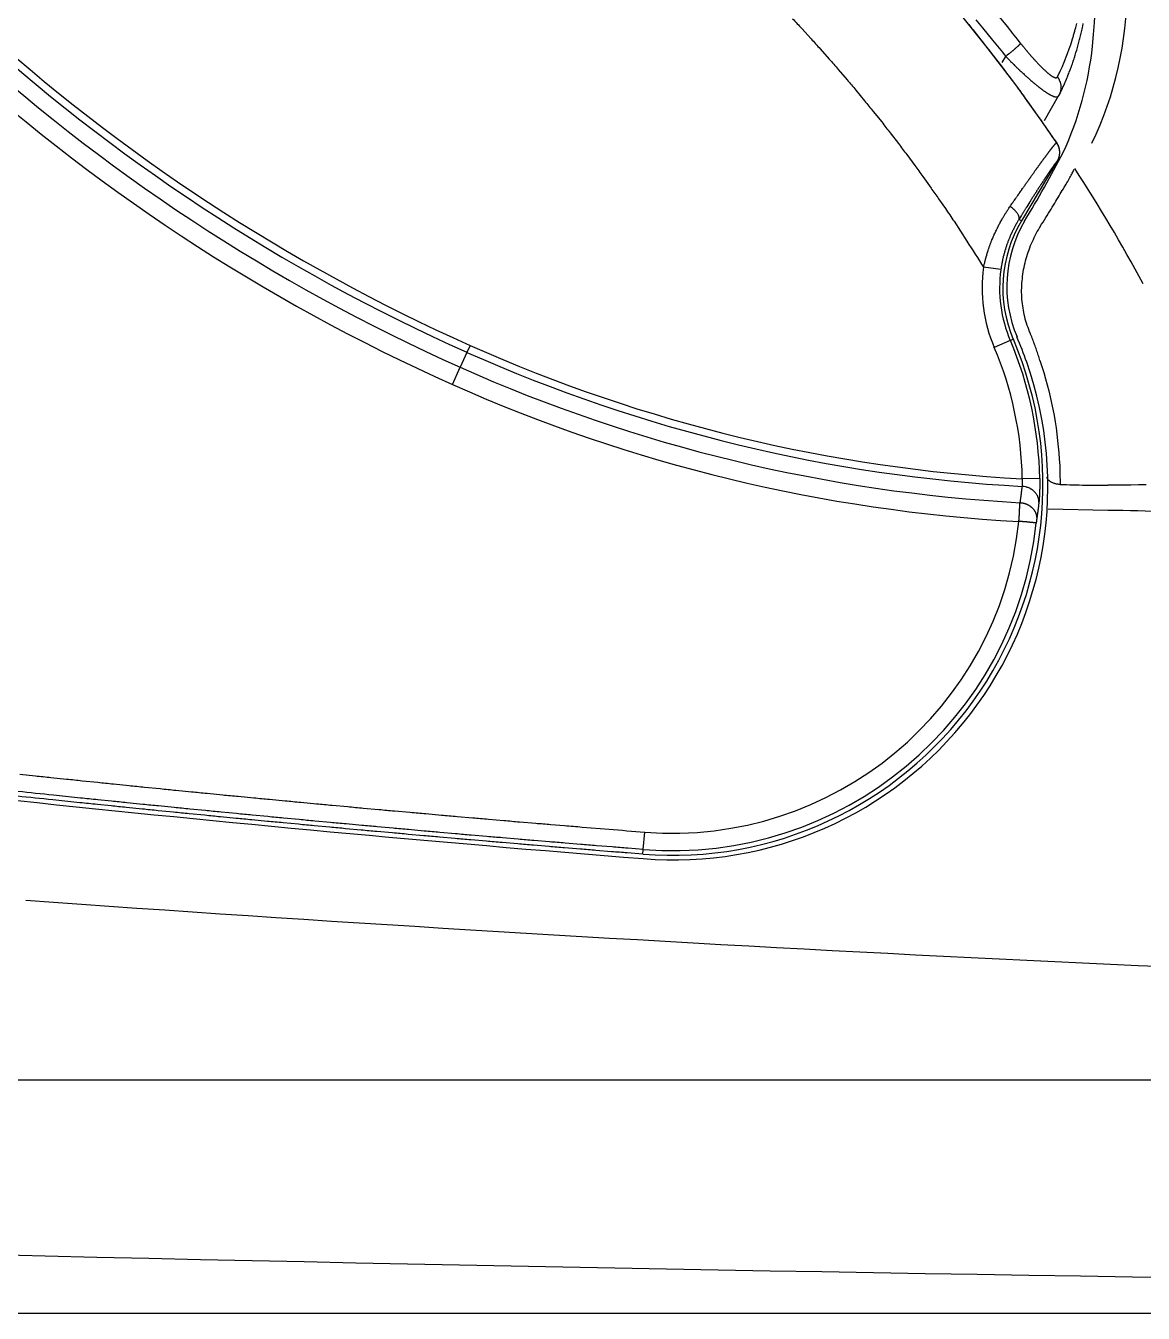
# Model space of a CAD drawing. Extents: x 938 to 1038, y 781 to 934.
# Drawn here: x 952.68 to 965.5, y 799.56 to 814.33 of the extents above; entities that cross this region are included whole.
import ezdxf

# ---------------------------------------------------------------- set-up
doc = ezdxf.new("R2010")
doc.units = 0
doc.header["$MEASUREMENT"] = 0
doc.layers.add('1', color=4, linetype='Continuous')
doc.layers.add('204', color=7, linetype='Continuous')

# ---------------------------------------------------------------- blocks, each defined once
blk = doc.blocks.new('LID')
at = {"layer": '204', "color": 4, "linetype": 'Continuous'}
for p, q in [((19.718, 42.369), (19.311, 41.689)), ((19.311, 41.689), (19.283, 41.705)), ((19.076, 41.129), (18.878, 41.156)), ((19.184, 40.316), (19, 40.237)), ((19.218, 40.33), (19.184, 40.316)), ((12.953, 40.181), (12.877, 40.01)), ((12.989, 40.26), (12.953, 40.181)), ((12.789, 39.812), (12.877, 40.01)), ((19.521, 38.735), (19.321, 38.732)), ((14.976, 34.481), (14.992, 34.681)), ((14.972, 34.427), (14.976, 34.481))]:
    blk.add_line(p, q, dxfattribs=at)
for points in [[(18.695, 43.953, -0.001971), (18.793, 43.833), (18.888, 43.712, -0.002032), (18.984, 43.589), (19.082, 43.462, -0.00184), (19.172, 43.342), (19.254, 43.234, -0.002596), (19.356, 43.093), (19.511, 42.873, -0.002184), (19.712, 42.585)], [(16.687, 44.006, -0.002172), (16.794, 43.892), (16.9, 43.776, -0.00217), (17.004, 43.66), (17.108, 43.543, -0.002169), (17.211, 43.425), (17.313, 43.306, -0.002169), (17.414, 43.186), (17.513, 43.065, -0.002167), (17.612, 42.944), (17.709, 42.822, -0.002173), (17.806, 42.698), (17.902, 42.574, -0.002156), (17.996, 42.449), (18.088, 42.324, -0.002223), (18.181, 42.197), (18.275, 42.065, -0.002011), (18.362, 41.941), (18.44, 41.829, -0.002833), (18.539, 41.683), (18.686, 41.455, -0.002383), (18.878, 41.156)], [(19.182, 41.854), (19.188, 41.863, -0.000057), (19.195, 41.872), (19.201, 41.882, -0.000057), (19.207, 41.891), (19.214, 41.9, -0.000059), (19.22, 41.909), (19.226, 41.918, -0.00006), (19.233, 41.927), (19.239, 41.936, -0.000062), (19.245, 41.945), (19.251, 41.954, -0.000063), (19.257, 41.963), (19.264, 41.971, -0.000065), (19.27, 41.98), (19.276, 41.989, -0.000066), (19.282, 41.998), (19.288, 42.006, -0.000068), (19.294, 42.015), (19.3, 42.024, -0.00007), (19.306, 42.032), (19.312, 42.041, -0.000072), (19.318, 42.049), (19.324, 42.058, -0.000074), (19.33, 42.066), (19.335, 42.075, -0.000076), (19.341, 42.083), (19.347, 42.091, -0.000079), (19.353, 42.099), (19.359, 42.108, -0.000081), (19.364, 42.116), (19.37, 42.124, -0.000084), (19.376, 42.132), (19.381, 42.14, -0.000087), (19.387, 42.148), (19.393, 42.156, -0.00009), (19.398, 42.163), (19.404, 42.171, -0.000093), (19.409, 42.179), (19.415, 42.187, -0.000096), (19.42, 42.194), (19.425, 42.202, -0.000099), (19.431, 42.209), (19.436, 42.217, -0.000103), (19.441, 42.224), (19.447, 42.232, -0.000107), (19.452, 42.239), (19.457, 42.246, -0.000111), (19.462, 42.254), (19.467, 42.261, -0.000116), (19.472, 42.268), (19.477, 42.275, -0.000121), (19.482, 42.282), (19.487, 42.289, -0.000126), (19.492, 42.296), (19.497, 42.302, -0.000131), (19.502, 42.309), (19.507, 42.316, -0.000138), (19.511, 42.322), (19.516, 42.329, -0.000145), (19.521, 42.335), (19.525, 42.342, -0.000151), (19.53, 42.348), (19.535, 42.354, -0.000158), (19.539, 42.36), (19.544, 42.367, -0.000166), (19.548, 42.373), (19.552, 42.379, -0.000174), (19.557, 42.385), (19.561, 42.39, -0.000183), (19.565, 42.396), (19.569, 42.402, -0.000193), (19.574, 42.408), (19.578, 42.413, -0.000204), (19.582, 42.419), (19.586, 42.424, -0.000216), (19.59, 42.43), (19.594, 42.435, -0.000229), (19.598, 42.44), (19.601, 42.445, -0.000244), (19.605, 42.45), (19.609, 42.455, -0.00026), (19.613, 42.46), (19.616, 42.465, -0.000278), (19.62, 42.47), (19.623, 42.474, -0.000299), (19.627, 42.479), (19.63, 42.483, -0.000322), (19.634, 42.488), (19.637, 42.492, -0.000347), (19.64, 42.496), (19.643, 42.501, -0.000374), (19.646, 42.505), (19.65, 42.509, -0.000404), (19.653, 42.513), (19.656, 42.516, -0.000438), (19.659, 42.52), (19.661, 42.524, -0.000478), (19.664, 42.528), (19.667, 42.531, -0.000523), (19.67, 42.534), (19.672, 42.538, -0.000575), (19.675, 42.541), (19.678, 42.544, -0.000636), (19.68, 42.547), (19.683, 42.55, -0.000708), (19.685, 42.553), (19.687, 42.556, -0.000795), (19.69, 42.559), (19.692, 42.561, -0.000892), (19.694, 42.564), (19.696, 42.566, -0.001042), (19.698, 42.569), (19.7, 42.571, -0.001105), (19.702, 42.573), (19.704, 42.575, -0.001704), (19.706, 42.577), (19.708, 42.581, -0.001935), (19.712, 42.585)], [(19.712, 42.585), (19.712, 42.585, -0.000098), (19.712, 42.585), (19.712, 42.585, -0.000098), (19.712, 42.585), (19.712, 42.585, -0.000095), (19.712, 42.585), (19.712, 42.585, -0.000093), (19.712, 42.585), (19.712, 42.585, -0.00009), (19.712, 42.585), (19.713, 42.585, -0.000088), (19.713, 42.585), (19.713, 42.585, -0.000085), (19.713, 42.585), (19.713, 42.585, -0.000082), (19.713, 42.585), (19.713, 42.585, -0.00008), (19.713, 42.585), (19.713, 42.585, -0.000077), (19.713, 42.585), (19.713, 42.585, -0.000075), (19.713, 42.585), (19.713, 42.585, -0.000072), (19.713, 42.585), (19.713, 42.585, -0.00007), (19.713, 42.585), (19.713, 42.585, -0.000067), (19.713, 42.586), (19.713, 42.586, -0.000064), (19.713, 42.586), (19.713, 42.586, -0.000063), (19.713, 42.586), (19.713, 42.586, -0.000055), (19.713, 42.586), (19.713, 42.586, -0.000073), (19.713, 42.586), (19.713, 42.586, -0.000058), (19.713, 42.586)], [(19.712, 42.585), (19.714, 42.581, -0.004648), (19.716, 42.578), (19.718, 42.575, -0.004559), (19.72, 42.572), (19.722, 42.569, -0.004644), (19.724, 42.565), (19.726, 42.562, -0.00468), (19.727, 42.559), (19.729, 42.555, -0.004725), (19.731, 42.552), (19.732, 42.548, -0.004765), (19.734, 42.544), (19.735, 42.541, -0.004804), (19.736, 42.537), (19.738, 42.533, -0.004835), (19.739, 42.53), (19.74, 42.526, -0.004879), (19.741, 42.522), (19.742, 42.518, -0.004864), (19.743, 42.514), (19.744, 42.511, -0.00504), (19.744, 42.507), (19.745, 42.503, -0.004578), (19.746, 42.499), (19.746, 42.495, -0.00648), (19.747, 42.491), (19.747, 42.484, -0.005471), (19.748, 42.475)], [(19.713, 42.586), (19.715, 42.583, -0.003747), (19.717, 42.581), (19.718, 42.578, -0.00376), (19.72, 42.576), (19.721, 42.573, -0.003734), (19.723, 42.571), (19.724, 42.568, -0.003718), (19.725, 42.566), (19.727, 42.563, -0.003701), (19.728, 42.56), (19.729, 42.558, -0.003687), (19.731, 42.555), (19.732, 42.552, -0.003673), (19.733, 42.55), (19.734, 42.547, -0.003662), (19.735, 42.544), (19.736, 42.541, -0.003652), (19.737, 42.539), (19.738, 42.536, -0.003644), (19.739, 42.533), (19.74, 42.53, -0.003637), (19.74, 42.527), (19.741, 42.525, -0.003633), (19.742, 42.522), (19.743, 42.519, -0.003628), (19.743, 42.516), (19.744, 42.513, -0.003637), (19.744, 42.51), (19.745, 42.507, -0.003607), (19.745, 42.504), (19.746, 42.502, -0.00372), (19.746, 42.499), (19.746, 42.496, -0.00337), (19.747, 42.493), (19.747, 42.49, -0.004766), (19.747, 42.487), (19.747, 42.482, -0.004019), (19.748, 42.475)], [(19.718, 42.369), (19.717, 42.367, 0.002393), (19.715, 42.365), (19.713, 42.363, 0.001958), (19.711, 42.361), (19.709, 42.358, 0.001624), (19.707, 42.356), (19.705, 42.353, 0.001371), (19.703, 42.35), (19.701, 42.348, 0.001174), (19.699, 42.345), (19.696, 42.342, 0.001018), (19.694, 42.338), (19.692, 42.335, 0.000892), (19.689, 42.332), (19.686, 42.328, 0.000789), (19.684, 42.325), (19.681, 42.321, 0.000703), (19.678, 42.317), (19.675, 42.313, 0.000632), (19.673, 42.309), (19.67, 42.305, 0.000572), (19.667, 42.301), (19.663, 42.296, 0.00052), (19.66, 42.292), (19.657, 42.287, 0.000476), (19.654, 42.282), (19.65, 42.278, 0.000436), (19.647, 42.273), (19.644, 42.268, 0.0004), (19.64, 42.263), (19.637, 42.257, 0.000369), (19.633, 42.252), (19.629, 42.247, 0.000341), (19.625, 42.241), (19.622, 42.235, 0.000317), (19.618, 42.23), (19.614, 42.224, 0.000296), (19.61, 42.218), (19.606, 42.212, 0.000277), (19.602, 42.206), (19.598, 42.2, 0.00026), (19.594, 42.194), (19.589, 42.187, 0.000245), (19.585, 42.181), (19.581, 42.174, 0.000232), (19.576, 42.168), (19.572, 42.161, 0.00022), (19.568, 42.154), (19.563, 42.147, 0.000209), (19.558, 42.14), (19.554, 42.133, 0.000199), (19.549, 42.126), (19.545, 42.119, 0.000189), (19.54, 42.112), (19.535, 42.104, 0.000179), (19.53, 42.097), (19.525, 42.089, 0.000171), (19.52, 42.082), (19.515, 42.074, 0.000164), (19.51, 42.066), (19.505, 42.059, 0.000157), (19.5, 42.051), (19.495, 42.043, 0.00015), (19.49, 42.035), (19.485, 42.027, 0.000145), (19.48, 42.018), (19.474, 42.01, 0.000139), (19.469, 42.002), (19.464, 41.993, 0.000134), (19.458, 41.985), (19.453, 41.976, 0.00013), (19.447, 41.968), (19.442, 41.959, 0.000126), (19.436, 41.951), (19.431, 41.942, 0.000122), (19.425, 41.933), (19.42, 41.924, 0.000118), (19.414, 41.915), (19.408, 41.906, 0.000114), (19.403, 41.897), (19.397, 41.888, 0.00011), (19.391, 41.879), (19.385, 41.87, 0.000107), (19.38, 41.86), (19.374, 41.851, 0.000104), (19.368, 41.842), (19.362, 41.832, 0.000102), (19.356, 41.823), (19.35, 41.813, 0.000098), (19.344, 41.804), (19.338, 41.794, 0.000099), (19.332, 41.784), (19.326, 41.774, 0.000087), (19.32, 41.765), (19.315, 41.756, 0.000121), (19.308, 41.745), (19.297, 41.728, 0.000099), (19.283, 41.705)], [(19.748, 42.475), (19.748, 42.472, -0.003445), (19.748, 42.47), (19.747, 42.467, -0.003452), (19.747, 42.464), (19.747, 42.461, -0.003432), (19.747, 42.458), (19.747, 42.456, -0.00342), (19.746, 42.453), (19.746, 42.45, -0.003407), (19.746, 42.447), (19.745, 42.445, -0.003396), (19.745, 42.442), (19.745, 42.439, -0.003386), (19.744, 42.436), (19.743, 42.434, -0.003377), (19.743, 42.431), (19.742, 42.428, -0.00337), (19.742, 42.426), (19.741, 42.423, -0.003364), (19.74, 42.42), (19.739, 42.417, -0.003359), (19.739, 42.415), (19.738, 42.412, -0.003357), (19.737, 42.41), (19.736, 42.407, -0.003353), (19.735, 42.404), (19.734, 42.402, -0.003361), (19.733, 42.399), (19.732, 42.396, -0.003334), (19.731, 42.394), (19.73, 42.391, -0.003439), (19.729, 42.389), (19.728, 42.386, -0.003114), (19.726, 42.384), (19.725, 42.382, -0.004405), (19.724, 42.379), (19.722, 42.375, -0.003711), (19.718, 42.369)], [(18.878, 41.156), (18.88, 41.167, -0.001507), (18.882, 41.177), (18.885, 41.188, -0.001501), (18.887, 41.199), (18.89, 41.209, -0.001494), (18.892, 41.22), (18.895, 41.23, -0.001487), (18.898, 41.241), (18.901, 41.252, -0.001482), (18.904, 41.262), (18.907, 41.273, -0.001476), (18.91, 41.283), (18.913, 41.294, -0.001472), (18.916, 41.304), (18.919, 41.315, -0.001468), (18.922, 41.325), (18.925, 41.336, -0.001464), (18.929, 41.346), (18.932, 41.357, -0.001461), (18.936, 41.367), (18.939, 41.377, -0.001459), (18.943, 41.388), (18.947, 41.398, -0.001453), (18.951, 41.409), (18.954, 41.419, -0.001444), (18.958, 41.429), (18.962, 41.44, -0.001437), (18.966, 41.45), (18.97, 41.46, -0.00143), (18.974, 41.471), (18.979, 41.481, -0.001425), (18.983, 41.491), (18.987, 41.501, -0.00142), (18.991, 41.511), (18.996, 41.521, -0.001417), (19, 41.532), (19.005, 41.542, -0.001414), (19.01, 41.552), (19.014, 41.562, -0.001406), (19.019, 41.572), (19.024, 41.582, -0.001396), (19.028, 41.592), (19.033, 41.602, -0.001388), (19.038, 41.611), (19.043, 41.621, -0.001381), (19.048, 41.631), (19.053, 41.641, -0.001376), (19.058, 41.651), (19.064, 41.66, -0.001371), (19.069, 41.67), (19.074, 41.68, -0.001368), (19.079, 41.689), (19.085, 41.699, -0.001365), (19.09, 41.708), (19.096, 41.718, -0.001355), (19.101, 41.727), (19.107, 41.736, -0.001345), (19.112, 41.746), (19.118, 41.755, -0.001323), (19.123, 41.764), (19.129, 41.773, -0.001353), (19.135, 41.783), (19.141, 41.792, -0.00122), (19.146, 41.801), (19.152, 41.809, -0.001699), (19.158, 41.819), (19.168, 41.834, -0.001434), (19.182, 41.854)], [(19.283, 41.705), (19.284, 41.708, 0.028078), (19.285, 41.712), (19.286, 41.715, 0.024361), (19.286, 41.719), (19.286, 41.723, 0.021928), (19.286, 41.727), (19.285, 41.731, 0.018466), (19.284, 41.736), (19.283, 41.74, 0.015404), (19.281, 41.745), (19.279, 41.75, 0.012806), (19.277, 41.755), (19.274, 41.761, 0.010738), (19.27, 41.766), (19.267, 41.772, 0.009109), (19.263, 41.777), (19.259, 41.783, 0.007866), (19.254, 41.789), (19.249, 41.794, 0.006821), (19.244, 41.8), (19.239, 41.806, 0.006234), (19.233, 41.812), (19.227, 41.817, 0.005099), (19.221, 41.823), (19.216, 41.828, 0.006483), (19.208, 41.834), (19.197, 41.843, 0.005007), (19.182, 41.854)], [(19.283, 41.705), (19.279, 41.698, 0.001459), (19.274, 41.691), (19.27, 41.684, 0.001441), (19.266, 41.677), (19.262, 41.669, 0.001448), (19.257, 41.662), (19.253, 41.655, 0.00145), (19.249, 41.647), (19.245, 41.64, 0.001455), (19.241, 41.632), (19.237, 41.625, 0.00146), (19.233, 41.617), (19.229, 41.61, 0.001468), (19.225, 41.602), (19.221, 41.594, 0.001476), (19.217, 41.587), (19.213, 41.579, 0.001486), (19.209, 41.571), (19.205, 41.563, 0.001488), (19.202, 41.555), (19.198, 41.547, 0.001486), (19.194, 41.54), (19.191, 41.532, 0.001485), (19.187, 41.524), (19.184, 41.515, 0.001486), (19.18, 41.507), (19.177, 41.499, 0.001488), (19.174, 41.491), (19.17, 41.483, 0.001491), (19.167, 41.475), (19.164, 41.466, 0.001496), (19.16, 41.458), (19.157, 41.45, 0.001501), (19.154, 41.442), (19.151, 41.433, 0.001501), (19.148, 41.425), (19.145, 41.416, 0.001499), (19.142, 41.408), (19.139, 41.4, 0.001498), (19.137, 41.391), (19.134, 41.383, 0.001498), (19.131, 41.374), (19.128, 41.366, 0.001498), (19.126, 41.357), (19.123, 41.348, 0.0015), (19.121, 41.34), (19.118, 41.331, 0.001503), (19.116, 41.323), (19.113, 41.314, 0.001505), (19.111, 41.305), (19.109, 41.297, 0.001504), (19.107, 41.288), (19.104, 41.279, 0.0015), (19.102, 41.27), (19.1, 41.262, 0.001496), (19.098, 41.253), (19.096, 41.244, 0.001498), (19.094, 41.235), (19.093, 41.226, 0.001483), (19.091, 41.218), (19.089, 41.209, 0.001528), (19.087, 41.2), (19.086, 41.191, 0.001382), (19.084, 41.182), (19.083, 41.174, 0.001949), (19.081, 41.164), (19.079, 41.149, 0.001641), (19.076, 41.129)], [(19.321, 38.645), (19.321, 38.646, 0.001936), (19.322, 38.646), (19.322, 38.647, 0.001762), (19.322, 38.648), (19.322, 38.649, 0.001683), (19.322, 38.65), (19.322, 38.65, 0.001601), (19.323, 38.651), (19.323, 38.652, 0.001537), (19.323, 38.653), (19.323, 38.654, 0.001482), (19.323, 38.655), (19.323, 38.656, 0.001437), (19.323, 38.657), (19.323, 38.658, 0.001399), (19.324, 38.659), (19.324, 38.66, 0.001368), (19.324, 38.661), (19.324, 38.662, 0.001342), (19.324, 38.663), (19.324, 38.664, 0.001317), (19.324, 38.665), (19.324, 38.667, 0.001296), (19.324, 38.668), (19.324, 38.669, 0.00128), (19.325, 38.67), (19.325, 38.671, 0.001268), (19.325, 38.672), (19.325, 38.674, 0.00126), (19.325, 38.675), (19.325, 38.676, 0.001256), (19.325, 38.677), (19.325, 38.679, 0.001255), (19.325, 38.68), (19.325, 38.681, 0.001249), (19.325, 38.683), (19.325, 38.684, 0.001234), (19.325, 38.685), (19.325, 38.687, 0.001223), (19.325, 38.688), (19.325, 38.689, 0.001216), (19.325, 38.691), (19.325, 38.692, 0.001212), (19.325, 38.693), (19.325, 38.695, 0.001211), (19.325, 38.696), (19.325, 38.698, 0.001213), (19.325, 38.699), (19.325, 38.7, 0.001218), (19.324, 38.702), (19.324, 38.703, 0.001226), (19.324, 38.705), (19.324, 38.706, 0.001233), (19.324, 38.708), (19.324, 38.709, 0.001223), (19.324, 38.711), (19.324, 38.712, 0.001213), (19.324, 38.714), (19.323, 38.715, 0.001195), (19.323, 38.717), (19.323, 38.718, 0.001227), (19.323, 38.719), (19.323, 38.721, 0.001106), (19.323, 38.722), (19.322, 38.724, 0.00157), (19.322, 38.725), (19.322, 38.728, 0.001321), (19.321, 38.732)], [(19.521, 38.735), (19.521, 38.73, -0.000404), (19.521, 38.725), (19.521, 38.721, -0.000405), (19.521, 38.716), (19.521, 38.711, -0.000401), (19.521, 38.707), (19.521, 38.702, -0.000399), (19.521, 38.697), (19.521, 38.693, -0.000399), (19.521, 38.688), (19.521, 38.683, -0.000399), (19.521, 38.679), (19.521, 38.674, -0.000401), (19.521, 38.669), (19.521, 38.665, -0.000403), (19.521, 38.66), (19.521, 38.656, -0.000407), (19.521, 38.651), (19.521, 38.647, -0.000408), (19.521, 38.642), (19.521, 38.638, -0.000404), (19.521, 38.633), (19.521, 38.629, -0.000401), (19.521, 38.624), (19.521, 38.62, -0.0004), (19.521, 38.615), (19.521, 38.611, -0.000399), (19.52, 38.607), (19.52, 38.602, -0.000399), (19.52, 38.598), (19.52, 38.594, -0.000401), (19.52, 38.59), (19.52, 38.586, -0.000404), (19.52, 38.581), (19.519, 38.577, -0.000408), (19.519, 38.573), (19.519, 38.569, -0.000412), (19.519, 38.565), (19.519, 38.561, -0.000413), (19.519, 38.557), (19.518, 38.554, -0.000413), (19.518, 38.55), (19.518, 38.546, -0.000415), (19.518, 38.542), (19.518, 38.538, -0.000418), (19.517, 38.535), (19.517, 38.531, -0.000423), (19.517, 38.528), (19.517, 38.524, -0.000429), (19.516, 38.521), (19.516, 38.517, -0.000437), (19.516, 38.514), (19.516, 38.511, -0.000446), (19.516, 38.507), (19.515, 38.504, -0.000454), (19.515, 38.501), (19.515, 38.498, -0.000466), (19.515, 38.495), (19.514, 38.492, -0.000476), (19.514, 38.489), (19.514, 38.486, -0.000504), (19.514, 38.483), (19.513, 38.48, -0.000481), (19.513, 38.477), (19.513, 38.475, -0.000679), (19.513, 38.472), (19.512, 38.468, -0.000646), (19.512, 38.462)], [(19.297, 38.458), (19.297, 38.463, 0.000288), (19.298, 38.468), (19.299, 38.472, 0.000288), (19.3, 38.477), (19.3, 38.481, 0.000288), (19.301, 38.486), (19.302, 38.491, 0.000288), (19.302, 38.495), (19.303, 38.5, 0.000288), (19.304, 38.505), (19.304, 38.509, 0.000288), (19.305, 38.514), (19.306, 38.519, 0.000288), (19.306, 38.523), (19.307, 38.528, 0.000288), (19.308, 38.533), (19.308, 38.537, 0.000288), (19.309, 38.542), (19.31, 38.547, 0.000288), (19.31, 38.551), (19.311, 38.556, 0.000288), (19.311, 38.561), (19.312, 38.565, 0.000288), (19.313, 38.57), (19.313, 38.575, 0.000288), (19.314, 38.579), (19.314, 38.584, 0.000289), (19.315, 38.589), (19.315, 38.593, 0.000286), (19.316, 38.598), (19.317, 38.603, 0.000295), (19.317, 38.607), (19.318, 38.612, 0.000267), (19.318, 38.617), (19.319, 38.621, 0.000376), (19.319, 38.626), (19.32, 38.634, 0.000316), (19.321, 38.645)], [(19.512, 38.462), (19.512, 38.47, 0.014542), (19.511, 38.479), (19.51, 38.487, 0.013504), (19.509, 38.496), (19.507, 38.504, 0.01411), (19.504, 38.513), (19.501, 38.522, 0.014092), (19.498, 38.53), (19.494, 38.539, 0.014065), (19.489, 38.547), (19.484, 38.555, 0.01388), (19.478, 38.563), (19.472, 38.571, 0.013604), (19.465, 38.579), (19.458, 38.586, 0.013242), (19.45, 38.593), (19.442, 38.6, 0.012864), (19.434, 38.606), (19.425, 38.611, 0.012346), (19.416, 38.617), (19.407, 38.622, 0.012205), (19.398, 38.626), (19.388, 38.63, 0.010812), (19.379, 38.633), (19.37, 38.636, 0.014043), (19.359, 38.639), (19.343, 38.642, 0.011859), (19.321, 38.645)], [(19.282, 38.242), (19.282, 38.246, 0.000938), (19.283, 38.25), (19.283, 38.254, 0.000925), (19.284, 38.259), (19.284, 38.263, 0.00083), (19.284, 38.267), (19.285, 38.271, 0.00076), (19.285, 38.275), (19.285, 38.279, 0.000689), (19.286, 38.284), (19.286, 38.288, 0.000622), (19.286, 38.292), (19.287, 38.296, 0.000558), (19.287, 38.301), (19.287, 38.305, 0.000495), (19.287, 38.309), (19.288, 38.313, 0.000435), (19.288, 38.317), (19.288, 38.322, 0.000375), (19.288, 38.326), (19.289, 38.33, 0.000317), (19.289, 38.334), (19.289, 38.338, 0.000259), (19.289, 38.342), (19.289, 38.347, 0.000201), (19.29, 38.351), (19.29, 38.355, 0.000143), (19.29, 38.359), (19.29, 38.363, 0.000079), (19.29, 38.367), (19.291, 38.371, -0.000001), (19.291, 38.375), (19.291, 38.379, -0.000067), (19.291, 38.383), (19.291, 38.386, -0.000141), (19.291, 38.39), (19.292, 38.394, -0.000224), (19.292, 38.397), (19.292, 38.401, -0.000315), (19.292, 38.404), (19.292, 38.407, -0.000418), (19.292, 38.411), (19.293, 38.414, -0.000533), (19.293, 38.417), (19.293, 38.42, -0.000663), (19.293, 38.423), (19.293, 38.426, -0.000814), (19.294, 38.429), (19.294, 38.432, -0.000975), (19.294, 38.434), (19.294, 38.437, -0.001204), (19.295, 38.44), (19.295, 38.442, -0.001307), (19.295, 38.445), (19.295, 38.447, -0.002124), (19.296, 38.449), (19.296, 38.453, -0.002343), (19.297, 38.458)], [(19.297, 38.458), (19.299, 38.458, -0.002977), (19.302, 38.458), (19.305, 38.458, -0.002985), (19.307, 38.457), (19.31, 38.457, -0.002977), (19.313, 38.457), (19.315, 38.456, -0.002973), (19.318, 38.456), (19.32, 38.456, -0.00297), (19.323, 38.455), (19.326, 38.455, -0.002968), (19.328, 38.454), (19.331, 38.454, -0.002968), (19.333, 38.453), (19.336, 38.453, -0.002969), (19.338, 38.452), (19.341, 38.451, -0.002971), (19.344, 38.451), (19.346, 38.45, -0.002974), (19.349, 38.449), (19.351, 38.448, -0.002979), (19.354, 38.448), (19.356, 38.447, -0.002985), (19.359, 38.446), (19.361, 38.445, -0.002992), (19.363, 38.444), (19.366, 38.443, -0.003001), (19.368, 38.442), (19.371, 38.441, -0.003011), (19.373, 38.44), (19.376, 38.439, -0.003022), (19.378, 38.438), (19.38, 38.437, -0.003036), (19.383, 38.436), (19.385, 38.434, -0.003053), (19.387, 38.433), (19.389, 38.432, -0.003062), (19.392, 38.431), (19.394, 38.429, -0.003075), (19.396, 38.428), (19.398, 38.427, -0.003089), (19.401, 38.425), (19.403, 38.424, -0.003104), (19.405, 38.423), (19.407, 38.421, -0.00312), (19.409, 38.42), (19.411, 38.418, -0.003138), (19.413, 38.417), (19.415, 38.415, -0.003156), (19.417, 38.414), (19.419, 38.412, -0.003174), (19.421, 38.41), (19.423, 38.409, -0.003192), (19.425, 38.407), (19.427, 38.405, -0.003209), (19.429, 38.404), (19.431, 38.402, -0.003228), (19.433, 38.4), (19.435, 38.399, -0.003247), (19.436, 38.397), (19.438, 38.395, -0.003267), (19.44, 38.393), (19.441, 38.391, -0.003288), (19.443, 38.39), (19.445, 38.388, -0.00331), (19.446, 38.386), (19.448, 38.384, -0.003332), (19.449, 38.382), (19.451, 38.38, -0.003355), (19.453, 38.378), (19.454, 38.376, -0.003379), (19.455, 38.374), (19.457, 38.372, -0.003403), (19.458, 38.37), (19.46, 38.368, -0.003429), (19.461, 38.366), (19.462, 38.364, -0.003452), (19.463, 38.362), (19.465, 38.36, -0.003474), (19.466, 38.358), (19.467, 38.355, -0.003491), (19.468, 38.353), (19.469, 38.351, -0.003509), (19.47, 38.349), (19.471, 38.347, -0.003527), (19.472, 38.345), (19.473, 38.342, -0.003544), (19.474, 38.34), (19.475, 38.338, -0.003561), (19.476, 38.336), (19.477, 38.334, -0.003578), (19.478, 38.331), (19.478, 38.329, -0.003594), (19.479, 38.327), (19.48, 38.325, -0.003609), (19.481, 38.322), (19.481, 38.32, -0.003624), (19.482, 38.318), (19.482, 38.315, -0.003638), (19.483, 38.313), (19.483, 38.311, -0.003651), (19.484, 38.309), (19.484, 38.306, -0.003664), (19.485, 38.304), (19.485, 38.302, -0.003673), (19.485, 38.299), (19.486, 38.297, -0.003692), (19.486, 38.295), (19.486, 38.292, -0.003669), (19.486, 38.29), (19.486, 38.288, -0.00379), (19.487, 38.285), (19.487, 38.283, -0.003436), (19.487, 38.28), (19.487, 38.278, -0.004851), (19.487, 38.276), (19.487, 38.272, -0.00407), (19.486, 38.266)], [(19.512, 38.462), (19.511, 38.457, -0.00029), (19.511, 38.452), (19.51, 38.448, -0.00029), (19.509, 38.443), (19.509, 38.438, -0.00029), (19.508, 38.433), (19.508, 38.428, -0.00029), (19.507, 38.423), (19.507, 38.418, -0.00029), (19.506, 38.413), (19.506, 38.408, -0.00029), (19.505, 38.403), (19.504, 38.399, -0.00029), (19.504, 38.394), (19.503, 38.389, -0.00029), (19.503, 38.384), (19.502, 38.379, -0.00029), (19.501, 38.374), (19.501, 38.369, -0.00029), (19.5, 38.364), (19.499, 38.359, -0.00029), (19.499, 38.354), (19.498, 38.35, -0.00029), (19.497, 38.345), (19.497, 38.34, -0.00029), (19.496, 38.335), (19.495, 38.33, -0.000291), (19.495, 38.325), (19.494, 38.32, -0.000288), (19.493, 38.315), (19.493, 38.31, -0.000297), (19.492, 38.305), (19.491, 38.3, -0.000269), (19.491, 38.296), (19.49, 38.291, -0.00038), (19.489, 38.286), (19.488, 38.277, -0.000319), (19.486, 38.266)], [(19.481, 38.221), (19.481, 38.221, 0.039929), (19.481, 38.221), (19.48, 38.222, 0.025593), (19.48, 38.222), (19.48, 38.222, 0.016429), (19.48, 38.222), (19.479, 38.222, 0.011089), (19.479, 38.222), (19.479, 38.222, 0.007854), (19.478, 38.223), (19.478, 38.223, 0.0058), (19.478, 38.223), (19.477, 38.223, 0.00443), (19.477, 38.223), (19.476, 38.223, 0.003477), (19.475, 38.223), (19.475, 38.224, 0.002791), (19.474, 38.224), (19.474, 38.224, 0.002282), (19.473, 38.224), (19.472, 38.224, 0.001894), (19.471, 38.224), (19.471, 38.225, 0.001592), (19.47, 38.225), (19.469, 38.225, 0.001353), (19.468, 38.225), (19.467, 38.225, 0.00116), (19.466, 38.225), (19.465, 38.226, 0.001002), (19.464, 38.226), (19.463, 38.226, 0.000872), (19.462, 38.226), (19.461, 38.226, 0.000764), (19.46, 38.226), (19.459, 38.227, 0.000691), (19.457, 38.227), (19.456, 38.227, 0.000624), (19.455, 38.227), (19.454, 38.227, 0.000562), (19.452, 38.227), (19.451, 38.228, 0.00051), (19.45, 38.228), (19.448, 38.228, 0.000465), (19.447, 38.228), (19.445, 38.228, 0.000425), (19.444, 38.229), (19.442, 38.229, 0.000389), (19.441, 38.229), (19.439, 38.229, 0.000358), (19.438, 38.229), (19.436, 38.229, 0.000331), (19.434, 38.23), (19.433, 38.23, 0.000304), (19.431, 38.23), (19.429, 38.23, 0.000286), (19.428, 38.23), (19.426, 38.231, 0.000272), (19.424, 38.231), (19.422, 38.231, 0.000258), (19.421, 38.231), (19.419, 38.231, 0.000246), (19.417, 38.232), (19.415, 38.232, 0.000235), (19.413, 38.232), (19.411, 38.232, 0.000225), (19.409, 38.232), (19.407, 38.233, 0.000216), (19.405, 38.233), (19.403, 38.233, 0.000208), (19.401, 38.233), (19.399, 38.233, 0.000201), (19.397, 38.233), (19.395, 38.234, 0.000195), (19.393, 38.234), (19.391, 38.234, 0.000189), (19.388, 38.234), (19.386, 38.234, 0.000183), (19.384, 38.235), (19.382, 38.235, 0.000178), (19.38, 38.235), (19.377, 38.235, 0.000168), (19.375, 38.235), (19.373, 38.236, 0.00017), (19.371, 38.236), (19.368, 38.236, 0.000173), (19.366, 38.236), (19.364, 38.236, 0.000177), (19.361, 38.237), (19.359, 38.237, 0.00018), (19.357, 38.237), (19.354, 38.237, 0.000184), (19.352, 38.237), (19.35, 38.238, 0.000187), (19.347, 38.238), (19.345, 38.238, 0.000191), (19.342, 38.238), (19.34, 38.238, 0.000195), (19.337, 38.239), (19.335, 38.239, 0.0002), (19.333, 38.239), (19.33, 38.239, 0.000204), (19.328, 38.239), (19.325, 38.239, 0.000209), (19.323, 38.24), (19.32, 38.24, 0.000213), (19.318, 38.24), (19.315, 38.24, 0.000219), (19.313, 38.24), (19.31, 38.24, 0.000222), (19.308, 38.241), (19.305, 38.241, 0.000235), (19.302, 38.241), (19.3, 38.241, 0.000218), (19.297, 38.241), (19.295, 38.241, 0.000317), (19.292, 38.242), (19.288, 38.242, 0.000271), (19.282, 38.242)], [(19.486, 38.266), (19.486, 38.266, 0.000889), (19.486, 38.265), (19.486, 38.265, 0.000714), (19.486, 38.264), (19.486, 38.264, 0.000533), (19.486, 38.263), (19.486, 38.263, 0.000422), (19.486, 38.262), (19.486, 38.261, 0.000339), (19.485, 38.261), (19.485, 38.26, 0.000278), (19.485, 38.259), (19.485, 38.259, 0.000231), (19.485, 38.258), (19.485, 38.257, 0.000194), (19.485, 38.257), (19.485, 38.256, 0.000164), (19.485, 38.255), (19.485, 38.255, 0.000139), (19.485, 38.254), (19.484, 38.253, 0.000118), (19.484, 38.252), (19.484, 38.252, 0.000099), (19.484, 38.251), (19.484, 38.25, 0.000084), (19.484, 38.25), (19.484, 38.249, 0.000075), (19.484, 38.248), (19.484, 38.248, 0.000076), (19.484, 38.247), (19.484, 38.246, 0.000076), (19.484, 38.245), (19.483, 38.244, 0.000077), (19.483, 38.244), (19.483, 38.243, 0.000079), (19.483, 38.242), (19.483, 38.241, 0.000081), (19.483, 38.24), (19.483, 38.24, 0.000085), (19.483, 38.239), (19.483, 38.238, 0.000089), (19.483, 38.237), (19.482, 38.236, 0.000094), (19.482, 38.235), (19.482, 38.234, 0.000099), (19.482, 38.233), (19.482, 38.232, 0.000106), (19.482, 38.232), (19.482, 38.231, 0.000113), (19.482, 38.23), (19.482, 38.229, 0.000126), (19.482, 38.228), (19.481, 38.227, 0.000123), (19.481, 38.226), (19.481, 38.225, 0.00019), (19.481, 38.225), (19.481, 38.223, 0.000181), (19.481, 38.221)], [(7.826, 35.345), (8.005, 35.326, 0.000164), (8.184, 35.307), (8.363, 35.289, 0.000164), (8.542, 35.27), (8.721, 35.252, 0.000164), (8.9, 35.233), (9.079, 35.215, 0.000164), (9.258, 35.197), (9.437, 35.179, 0.000164), (9.616, 35.161), (9.795, 35.144, 0.000164), (9.974, 35.126), (10.153, 35.108, 0.000164), (10.332, 35.091), (10.511, 35.074, 0.000164), (10.69, 35.057), (10.869, 35.04, 0.000164), (11.048, 35.023), (11.228, 35.006, 0.000164), (11.407, 34.989), (11.586, 34.973, 0.000164), (11.765, 34.956), (11.944, 34.94, 0.000164), (12.123, 34.924), (12.303, 34.908, 0.000164), (12.482, 34.892), (12.661, 34.876, 0.000164), (12.84, 34.86), (13.02, 34.845, 0.000163), (13.199, 34.829), (13.377, 34.814, 0.000168), (13.557, 34.798), (13.742, 34.783, 0.000152), (13.916, 34.768), (14.073, 34.755, 0.000214), (14.275, 34.739), (14.585, 34.713, 0.00018), (14.992, 34.681)], [(14.976, 34.481), (14.797, 34.496, -0.000164), (14.617, 34.51), (14.438, 34.525, -0.000164), (14.258, 34.539), (14.079, 34.554, -0.000164), (13.899, 34.569), (13.72, 34.584, -0.000164), (13.541, 34.599), (13.361, 34.615, -0.000164), (13.182, 34.63), (13.002, 34.645, -0.000164), (12.823, 34.661), (12.644, 34.677, -0.000164), (12.464, 34.693), (12.285, 34.709, -0.000164), (12.106, 34.725), (11.926, 34.741, -0.000164), (11.747, 34.757), (11.568, 34.774, -0.000164), (11.388, 34.79), (11.209, 34.807, -0.000164), (11.03, 34.824), (10.85, 34.841, -0.000164), (10.671, 34.858), (10.492, 34.875, -0.000164), (10.313, 34.892), (10.134, 34.91, -0.000164), (9.954, 34.927), (9.775, 34.945, -0.000163), (9.596, 34.962), (9.418, 34.98, -0.000168), (9.238, 34.998), (9.053, 35.017, -0.000152), (8.879, 35.035), (8.722, 35.051, -0.000214), (8.521, 35.071), (8.211, 35.104, -0.00018), (7.805, 35.146)], [(14.972, 34.427), (14.792, 34.442, -0.000164), (14.613, 34.456), (14.433, 34.471, -0.000164), (14.254, 34.485), (14.074, 34.5, -0.000164), (13.895, 34.515), (13.715, 34.53, -0.000164), (13.536, 34.545), (13.356, 34.56, -0.000164), (13.177, 34.576), (12.997, 34.591, -0.000164), (12.818, 34.607), (12.638, 34.623, -0.000164), (12.459, 34.639), (12.279, 34.655, -0.000164), (12.1, 34.671), (11.921, 34.687, -0.000164), (11.741, 34.703), (11.562, 34.72, -0.000164), (11.383, 34.736), (11.203, 34.753, -0.000164), (11.024, 34.77), (10.845, 34.787, -0.000164), (10.665, 34.804), (10.486, 34.821, -0.000164), (10.307, 34.838), (10.128, 34.855, -0.000164), (9.948, 34.873), (9.769, 34.891, -0.000163), (9.59, 34.908), (9.412, 34.926, -0.000168), (9.232, 34.944), (9.047, 34.963, -0.000152), (8.873, 34.981), (8.716, 34.997, -0.000214), (8.515, 35.017), (8.205, 35.05, -0.00018), (7.799, 35.092)]]:
    blk.add_lwpolyline(points, format="xyb", dxfattribs=at)
for centre, radius, start, end in [((3.626, 31.698), 19.426, 34.0896, 84.4104), ((21.652, 59.689), 21.547, 208.7255, 245.9669), ((21.652, 59.689), 21.359, 208.8964, 245.9669), ((21.652, 59.689), 21.272, 209.2183, 245.9669), ((21.652, 59.689), 21.763, 208.6855, 245.9669), ((20.598, 40.918), 1.5, 149.1002, 203.0833), ((20.598, 40.918), 1.737, 172.1224, 203.0833), ((20.598, 40.918), 1.537, 172.1224, 203.0833), ((15.309, 38.664), 4.25, 265.4567, 23.0833), ((15.309, 38.664), 4.213, 0.9665, 23.0833), ((20.296, 56.647), 18.029, 245.9669, 266.9015), ((20.296, 56.647), 17.942, 245.9669, 266.8862), ((15.309, 38.664), 4.013, 0.9665, 23.0833), ((20.296, 56.647), 18.217, 245.9669, 266.856), ((20.296, 56.647), 18.433, 245.9669, 266.8472), ((15.309, 38.664), 3.996, 265.4567, 353.9427), ((15.309, 38.664), 4.196, 265.4567, 353.9427)]:
    blk.add_arc(centre, radius, start, end, dxfattribs=at)
blk = doc.blocks.new('69')
at = {"layer": '204', "color": 4, "linetype": 'Continuous'}
for p, q in [((5.737, -4.528), (5.778, -4.459)), ((6.222, -5.195), (6.384, -4.911))]:
    blk.add_line(p, q, dxfattribs=at)
for points in [[(5.679, -3.979), (5.796, -4.122, -0.001408), (5.948, -4.31)], [(5.435, -4.04, -0.001672), (5.511, -4.131), (5.627, -4.273, -0.001407), (5.778, -4.459)], [(6.37, -4.694), (6.388, -4.658, 0.004306), (6.406, -4.62), (6.423, -4.583, 0.004166), (6.44, -4.544), (6.456, -4.505, 0.004028), (6.472, -4.465), (6.487, -4.425, 0.003893), (6.502, -4.384), (6.516, -4.343, 0.003761), (6.53, -4.301), (6.543, -4.258, 0.003632), (6.556, -4.215), (6.568, -4.171, 0.003508), (6.58, -4.127), (6.591, -4.082, 0.003387)], [(6.389, -4.902), (6.402, -4.877, 0.002776), (6.414, -4.852), (6.427, -4.826, 0.002736), (6.439, -4.801), (6.45, -4.775, 0.002567), (6.462, -4.748), (6.473, -4.722, 0.002552), (6.484, -4.695), (6.495, -4.668, 0.002511), (6.506, -4.641), (6.517, -4.614, 0.002475), (6.527, -4.586), (6.537, -4.558, 0.002422), (6.547, -4.53), (6.556, -4.502, 0.002369), (6.565, -4.473), (6.575, -4.444, 0.002316), (6.583, -4.415), (6.592, -4.386, 0.002264), (6.6, -4.357), (6.609, -4.327, 0.002212), (6.617, -4.297), (6.624, -4.267, 0.00216), (6.632, -4.237), (6.639, -4.207, 0.00211), (6.646, -4.176), (6.653, -4.145, 0.00206), (6.66, -4.114), (6.666, -4.083, 0.002011)], [(5.948, -4.31), (5.947, -4.312, -0.018481), (5.946, -4.314), (5.944, -4.316, -0.00834), (5.942, -4.318), (5.939, -4.321, -0.005178), (5.936, -4.324), (5.933, -4.328, -0.003466), (5.929, -4.332), (5.925, -4.336, -0.00253), (5.92, -4.34), (5.915, -4.345, -0.00195), (5.909, -4.35), (5.904, -4.355, -0.001574), (5.897, -4.36), (5.891, -4.366, -0.001316), (5.884, -4.372), (5.877, -4.378, -0.001138), (5.87, -4.384), (5.863, -4.39, -0.001), (5.855, -4.397), (5.847, -4.403, -0.000931), (5.84, -4.41), (5.832, -4.416, -0.000788), (5.824, -4.422), (5.817, -4.428, -0.001009), (5.808, -4.435), (5.795, -4.445, -0.000845), (5.778, -4.459)], [(5.948, -4.31), (5.955, -4.318, 0.000562), (5.961, -4.326), (5.968, -4.334, 0.000565), (5.974, -4.342), (5.98, -4.35, 0.000572), (5.987, -4.357), (5.993, -4.365, 0.00058), (5.999, -4.373), (6.006, -4.381, 0.000589), (6.012, -4.388), (6.019, -4.396, 0.000601), (6.025, -4.403), (6.031, -4.411, 0.000615), (6.038, -4.418), (6.044, -4.426, 0.000631), (6.05, -4.433), (6.057, -4.44, 0.00065), (6.063, -4.448), (6.069, -4.455, 0.000671), (6.075, -4.462), (6.082, -4.469, 0.000695), (6.088, -4.476), (6.094, -4.483, 0.000722), (6.1, -4.49), (6.106, -4.497, 0.000753), (6.113, -4.503), (6.119, -4.51, 0.000786), (6.125, -4.517), (6.131, -4.523, 0.000825), (6.137, -4.53), (6.143, -4.536, 0.000868), (6.149, -4.542), (6.155, -4.548, 0.000918), (6.16, -4.555), (6.166, -4.561, 0.000974), (6.172, -4.566), (6.178, -4.572, 0.001038), (6.183, -4.578), (6.189, -4.584, 0.001111), (6.194, -4.589), (6.2, -4.594, 0.001195), (6.205, -4.6), (6.211, -4.605, 0.001292), (6.216, -4.61), (6.221, -4.615, 0.001402), (6.227, -4.62), (6.232, -4.624, 0.001522), (6.237, -4.629), (6.242, -4.634, 0.001661), (6.247, -4.638), (6.252, -4.642, 0.001826), (6.257, -4.646), (6.261, -4.65, 0.002021), (6.266, -4.654), (6.271, -4.658, 0.002255), (6.275, -4.662), (6.279, -4.665, 0.002535), (6.284, -4.668), (6.288, -4.671, 0.002857), (6.292, -4.675), (6.296, -4.677, 0.003244), (6.3, -4.68), (6.304, -4.683, 0.003727), (6.308, -4.685), (6.312, -4.688, 0.004331), (6.315, -4.69), (6.319, -4.692, 0.005101), (6.322, -4.694), (6.326, -4.695, 0.00609), (6.329, -4.697), (6.332, -4.698, 0.007332), (6.335, -4.7), (6.338, -4.701, 0.008938), (6.341, -4.702), (6.343, -4.702, 0.011058), (6.346, -4.703), (6.348, -4.703, 0.013872), (6.351, -4.704), (6.353, -4.704, 0.0173), (6.355, -4.704), (6.357, -4.704, 0.021702), (6.359, -4.703), (6.361, -4.703, 0.023737), (6.362, -4.702), (6.364, -4.701, 0.035698), (6.365, -4.7), (6.367, -4.698, 0.029925), (6.37, -4.694)], [(5.778, -4.459), (5.787, -4.468, 0.000611), (5.797, -4.478), (5.806, -4.487, 0.000614), (5.815, -4.497), (5.824, -4.506, 0.00062), (5.833, -4.516), (5.843, -4.525, 0.000628), (5.852, -4.534), (5.861, -4.543, 0.000638), (5.87, -4.552), (5.879, -4.562, 0.00065), (5.889, -4.571), (5.898, -4.58, 0.000664), (5.907, -4.589), (5.916, -4.597, 0.000681), (5.925, -4.606), (5.934, -4.615, 0.0007), (5.943, -4.624), (5.953, -4.632, 0.000721), (5.962, -4.641), (5.971, -4.649, 0.000746), (5.98, -4.657), (5.989, -4.666, 0.000774), (5.997, -4.674), (6.006, -4.682, 0.000805), (6.015, -4.69), (6.024, -4.698, 0.000838), (6.033, -4.706), (6.041, -4.713, 0.000875), (6.05, -4.721), (6.058, -4.729, 0.000918), (6.067, -4.736), (6.075, -4.743, 0.000966), (6.084, -4.75), (6.092, -4.758, 0.001021), (6.101, -4.764), (6.109, -4.771, 0.001084), (6.117, -4.778), (6.125, -4.785, 0.001155), (6.133, -4.791), (6.141, -4.798, 0.001237), (6.149, -4.804), (6.156, -4.81, 0.001331), (6.164, -4.816), (6.172, -4.822, 0.001438), (6.179, -4.827), (6.187, -4.833, 0.001554), (6.194, -4.838), (6.201, -4.844, 0.001687), (6.208, -4.849), (6.215, -4.854, 0.001843), (6.222, -4.858), (6.229, -4.863, 0.002027), (6.236, -4.868), (6.242, -4.872, 0.002247), (6.249, -4.876), (6.255, -4.88, 0.002509), (6.261, -4.884), (6.267, -4.888, 0.002809), (6.273, -4.891), (6.279, -4.894, 0.003162), (6.285, -4.898), (6.29, -4.901, 0.003599), (6.296, -4.903), (6.301, -4.906, 0.004139), (6.306, -4.909), (6.311, -4.911, 0.004817), (6.316, -4.913), (6.321, -4.915, 0.005677), (6.326, -4.917), (6.33, -4.918, 0.006748), (6.334, -4.919), (6.339, -4.921, 0.008095), (6.343, -4.922), (6.346, -4.922, 0.009843), (6.35, -4.923), (6.354, -4.923, 0.012134), (6.357, -4.924), (6.36, -4.924, 0.014923), (6.363, -4.923), (6.366, -4.923, 0.018609), (6.369, -4.923), (6.371, -4.922, 0.020568), (6.374, -4.921), (6.376, -4.92, 0.031452), (6.378, -4.918), (6.381, -4.915, 0.02922), (6.384, -4.911)], [(6.37, -4.694), (6.374, -4.7, -0.009039), (6.378, -4.706), (6.382, -4.712, -0.008744), (6.385, -4.718), (6.389, -4.725, -0.009054), (6.392, -4.731), (6.395, -4.738, -0.009172), (6.398, -4.745), (6.4, -4.752, -0.009317), (6.402, -4.759), (6.404, -4.766, -0.009424), (6.406, -4.773), (6.408, -4.781, -0.009512), (6.409, -4.788), (6.41, -4.796, -0.009563), (6.41, -4.803), (6.41, -4.811, -0.009612), (6.41, -4.818), (6.41, -4.826, -0.009537), (6.41, -4.833), (6.409, -4.841, -0.009762), (6.407, -4.848), (6.406, -4.855, -0.008858), (6.404, -4.862), (6.403, -4.869, -0.012049), (6.4, -4.876), (6.396, -4.888, -0.010257), (6.389, -4.902)], [(6.384, -4.911), (6.385, -4.911, 0.000243), (6.385, -4.911), (6.385, -4.91, 0.000243), (6.385, -4.91), (6.385, -4.91, 0.000247), (6.385, -4.91), (6.385, -4.91, 0.00025), (6.385, -4.909), (6.386, -4.909, 0.000254), (6.386, -4.909), (6.386, -4.909, 0.000258), (6.386, -4.909), (6.386, -4.908, 0.000261), (6.386, -4.908), (6.386, -4.908, 0.000265), (6.386, -4.908), (6.387, -4.907, 0.000268), (6.387, -4.907), (6.387, -4.907, 0.000272), (6.387, -4.907), (6.387, -4.907, 0.000275), (6.387, -4.906), (6.387, -4.906, 0.000279), (6.387, -4.906), (6.387, -4.906, 0.000282), (6.388, -4.905), (6.388, -4.905, 0.000286), (6.388, -4.905), (6.388, -4.905, 0.000287), (6.388, -4.905), (6.388, -4.904, 0.0003), (6.388, -4.904), (6.388, -4.904, 0.000274), (6.388, -4.904), (6.389, -4.904, 0.000393), (6.389, -4.903), (6.389, -4.903, 0.000335), (6.389, -4.902)], [(6.384, -4.911), (6.384, -4.911, 0.000002), (6.384, -4.911), (6.384, -4.911, 0.000002), (6.384, -4.911), (6.384, -4.911, 0.000002), (6.384, -4.911), (6.384, -4.911, 0.000002), (6.384, -4.911), (6.384, -4.911, 0.000002), (6.384, -4.911), (6.384, -4.911, 0.000002), (6.384, -4.911), (6.384, -4.911, 0.000002), (6.384, -4.911), (6.384, -4.911, 0.000002), (6.384, -4.911), (6.384, -4.911, 0.000002), (6.384, -4.911), (6.384, -4.911, 0.000002), (6.384, -4.911), (6.384, -4.911, 0.000002), (6.384, -4.911), (6.384, -4.911, 0.000002), (6.384, -4.911), (6.384, -4.911, 0.000002), (6.384, -4.911), (6.384, -4.911, 0.000002), (6.384, -4.911), (6.384, -4.911, 0.000002), (6.384, -4.911), (6.384, -4.911, 0.000002), (6.384, -4.911), (6.384, -4.911, 0.000002), (6.384, -4.911), (6.384, -4.911, 0.000003), (6.384, -4.911), (6.384, -4.911, 0.000003), (6.384, -4.911)]]:
    blk.add_lwpolyline(points, format="xyb", dxfattribs=at)
blk = doc.blocks.new('VISTA')
at = {"layer": '1', "color": 3}
for p, q in [((27.215, 9.205), (26.529, 9.218)), ((12.056, 2.676), (42.912, 2.676))]:
    blk.add_line(p, q, dxfattribs=at)
at = {"layer": '1'}
blk.add_lwpolyline([(0, 79.111), (0, 12, 0.414214), (12, 0), (88.112, 0, 0.414214), (100.112, 12), (100.112, 79.111, 0.414214), (88.112, 91.111), (12, 91.111, 0.414214)], format="xyb", close=True, dxfattribs=at)
at = {"layer": '1', "color": 3, "linetype": 'Continuous'}
for points in [[(26.455, 12.485), (26.471, 12.511), (26.487, 12.536), (26.503, 12.561), (26.518, 12.586), (26.533, 12.611), (26.548, 12.635), (26.563, 12.658), (26.577, 12.682), (26.591, 12.704), (26.605, 12.727), (26.618, 12.749), (26.631, 12.771), (26.644, 12.792), (26.657, 12.813), (26.669, 12.833), (26.681, 12.853), (26.692, 12.872), (26.704, 12.891), (26.714, 12.909), (26.725, 12.927), (26.735, 12.944), (26.744, 12.96), (26.754, 12.976), (26.762, 12.992), (26.771, 13.006), (26.779, 13.02), (26.786, 13.034), (26.793, 13.047), (26.8, 13.059), (26.806, 13.07), (26.812, 13.081), (26.817, 13.091), (26.822, 13.101), (26.83, 13.117)], [(26.317, 11.254), (26.308, 11.278), (26.299, 11.302), (26.291, 11.326), (26.283, 11.35), (26.275, 11.374), (26.268, 11.399), (26.262, 11.424), (26.256, 11.449), (26.251, 11.474), (26.246, 11.499), (26.242, 11.524), (26.238, 11.55), (26.234, 11.575), (26.232, 11.601), (26.23, 11.627), (26.228, 11.653), (26.227, 11.679), (26.226, 11.704), (26.226, 11.73), (26.227, 11.757), (26.228, 11.783), (26.229, 11.809), (26.231, 11.835), (26.234, 11.861), (26.237, 11.887), (26.24, 11.913), (26.244, 11.939), (26.249, 11.965), (26.254, 11.99), (26.259, 12.016), (26.265, 12.042), (26.272, 12.067), (26.279, 12.092), (26.286, 12.117), (26.294, 12.142), (26.302, 12.167), (26.311, 12.192), (26.32, 12.216), (26.329, 12.24), (26.339, 12.264), (26.35, 12.288), (26.36, 12.311), (26.371, 12.334), (26.382, 12.357), (26.394, 12.379), (26.405, 12.401), (26.418, 12.423), (26.43, 12.444), (26.455, 12.485)], [(26.329, 11.225), (26.329, 11.227), (26.328, 11.228), (26.327, 11.23), (26.327, 11.231), (26.326, 11.233), (26.326, 11.234), (26.325, 11.235), (26.325, 11.237), (26.324, 11.238), (26.323, 11.24), (26.323, 11.241), (26.322, 11.243), (26.322, 11.244), (26.321, 11.246), (26.32, 11.247), (26.32, 11.248), (26.319, 11.25), (26.319, 11.251), (26.317, 11.254)], [(26.436, 10.922), (26.432, 10.937), (26.427, 10.953), (26.422, 10.968), (26.417, 10.983), (26.412, 10.999), (26.407, 11.014), (26.402, 11.029), (26.397, 11.044), (26.391, 11.06), (26.386, 11.075), (26.381, 11.09), (26.375, 11.105), (26.37, 11.12), (26.364, 11.135), (26.359, 11.15), (26.353, 11.165), (26.347, 11.18), (26.341, 11.195), (26.329, 11.225)], [(26.436, 10.922), (26.459, 10.853), (26.48, 10.784), (26.5, 10.715), (26.519, 10.645), (26.537, 10.575), (26.554, 10.505), (26.569, 10.434), (26.584, 10.364), (26.597, 10.293), (26.609, 10.221), (26.62, 10.15), (26.63, 10.079), (26.639, 10.007), (26.646, 9.935), (26.653, 9.863), (26.658, 9.791), (26.662, 9.719), (26.665, 9.647), (26.667, 9.502)], [(27.653, 9.498), (27.565, 9.497), (27.478, 9.495), (27.39, 9.495), (27.215, 9.494)], [(26.667, 9.502), (26.66, 9.503), (26.652, 9.503), (26.645, 9.504), (26.638, 9.505), (26.631, 9.506), (26.625, 9.507), (26.618, 9.509), (26.611, 9.51), (26.605, 9.512), (26.599, 9.514), (26.593, 9.516), (26.587, 9.518), (26.582, 9.521), (26.576, 9.523), (26.571, 9.526), (26.566, 9.528), (26.561, 9.531), (26.557, 9.534), (26.552, 9.537), (26.548, 9.54), (26.544, 9.543), (26.541, 9.546), (26.537, 9.549), (26.534, 9.553), (26.531, 9.556), (26.528, 9.559), (26.526, 9.563), (26.524, 9.566), (26.522, 9.57), (26.52, 9.573), (26.519, 9.577), (26.518, 9.581), (26.517, 9.584), (26.516, 9.591)], [(26.667, 9.502), (26.703, 9.501), (26.74, 9.5), (26.777, 9.499), (26.813, 9.499), (26.85, 9.498), (26.886, 9.497), (26.923, 9.496), (26.96, 9.496), (26.996, 9.495), (27.033, 9.495), (27.069, 9.495), (27.106, 9.494), (27.142, 9.494), (27.215, 9.494)]]:
    blk.add_lwpolyline(points, dxfattribs=at)
at = {"layer": '1', "color": 3}
for centre, radius, start, end in [((19.053, 15.307), 8.023, 354.4094, 10.0006), ((23.29, 15.2), 4.147, 334.4862, 359.8227), ((23.141, 14.947), 3.92, 335.2952, 353.8326), ((15.56, 19.069), 12.543, 328.5249, 332.6654), ((10.553, 2.549), 19.415, 28.4679, 33.0098), ((27.544, 11.772), 1.488, 149.8385, 202.8613), ((22.223, 9.508), 4.294, 18.9617, 23.1072), ((22.242, 9.483), 4.285, 265.2466, 19.36), ((27.175, -1.79), 10.995, 75.5001, 89.7913), ((43.555, 277.904), 273.551, 263.94757, 265.45679), ((50.056, 1501.961), 1501.711, 268.550231, 271.449827)]:
    blk.add_arc(centre, radius, start, end, dxfattribs=at)
at = {"layer": '1', "color": 2}
blk.add_arc((50.136, 498.982), 495.508, 265.91143, 268.2754, dxfattribs=at)
at = {"layer": '1'}
blk.add_blockref('69', (20.266, 18.869), dxfattribs=at)
at = {"layer": '1', "color": 3}
blk.add_blockref('LID', (6.912, -29.164), dxfattribs=at)

msp = doc.modelspace()

# ---------------------------------------------------------------- block references
at = {"layer": '1'}
msp.add_blockref('VISTA', (937.877, 799.564), dxfattribs=at)

doc.saveas('drawing.dxf')
